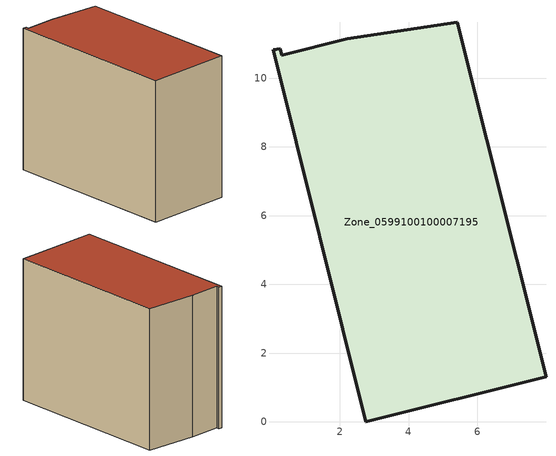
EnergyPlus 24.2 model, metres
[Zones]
Zone_0599100100007195
 floor ground (C_G): 2.21,11.14 5.42,11.62 8,1.31 2.76,0 0.05,10.82 0.26,10.85 0.31,10.67 z0
 wall outside (C_F): 2.76,0 8,1.31 5.42,11.62 2.21,11.14 0.31,10.67 0.26,10.85 0.05,10.82 2.76,0 z0:9
 roof outside (C_R): 5.42,11.62 2.21,11.14 0.31,10.67 0.26,10.85 0.05,10.82 2.76,0 8,1.31 z9
[BUILDING]
Pand.0599100100007195: North Axis=0; Terrain=City; Loads Convergence Tolerance Value=0.04; Temperature Convergence Tolerance Value=0.4; Solar Distribution=FullExterior; Maximum Number of Warmup Days=25; Minimum Number of Warmup Days=1
[Site:Location]
Rotterdam.The.Hague.AP_ZH_NLD Design_Conditions: Latitude=51.96; Longitude=4.45; Time Zone=1; Elevation=-4.5
[SITE:GROUNDTEMPERATURE:BUILDINGSURFACE]
18, 18, 18, 18, 18, 18, 18, 18, 18, 18, 18, 18
[MATERIAL] Thermal Absorptance=0.9; Solar Absorptance=0.7; Visible Absorptance=0.7
Name | Roughness | Thickness | Conductivity | Density | Specific Heat
G.TI.2006-2014 | MediumSmooth | 0.15 | 0.06 | 540 | 1210
F.TI.2006-2014 | Rough | 0.3 | 0.12 | 1920 | 840
R.TI.2006-2014 | MediumRough | 0.2 | 0.08 | 1500 | 1000
[CONSTRUCTION]
C_G: G.TI.2006-2014
C_F: F.TI.2006-2014
C_R: R.TI.2006-2014
[ZONE]
Zone_0599100100007195: Type=1; Multiplier=1; Ceiling Height=Autocalculate; Volume=Autocalculate; Floor Area=autocalculate; Part of Total Floor Area=Yes
[ZONEINFILTRATION:DESIGNFLOWRATE]
Infil_Zone_0599100100007195: Zone or ZoneList or Space or SpaceList=Zone_0599100100007195; Schedule=AlwaysOn; Design Flow Rate Calculation Method=Flow/Area; Flow Rate per Floor Area=0.0015; Constant Term Coefficient=1; Temperature Term Coefficient=0; Velocity Term Coefficient=0; Velocity Squared Term Coefficient=0
[HVACTEMPLATE:ZONE:IDEALLOADSAIRSYSTEM]
Zone_0599100100007195: Maximum Heating Supply Air Temperature=50; Minimum Cooling Supply Air Temperature=13; Maximum Heating Supply Air Humidity Ratio=0.0156; Minimum Cooling Supply Air Humidity Ratio=0.0077; Heating Limit=NoLimit; Cooling Limit=NoLimit; Dehumidification Control Type=ConstantSensibleHeatRatio; Cooling Sensible Heat Ratio=0.7; Dehumidification Setpoint=60; Humidification Control Type=None; Humidification Setpoint=30; Outdoor Air Method=None; Outdoor Air Flow Rate per Person=0.00944; Outdoor Air Flow Rate per Zone Floor Area=0; Outdoor Air Flow Rate per Zone=0; Demand Controlled Ventilation Type=None; Outdoor Air Economizer Type=NoEconomizer; Heat Recovery Type=None; Sensible Heat Recovery Effectiveness=0.7; Latent Heat Recovery Effectiveness=0.65
[ZONECONTROL:THERMOSTAT]
ThermostatControl_Zone_0599100100007195: Zone or ZoneList=Zone_0599100100007195; Control Type Schedule=DualSetpointControlType; Control 1=Thermostat_Zone_0599100100007195; Temperature Difference Between Cutout And Setpoint=0
[THERMOSTATSETPOINT:DUALSETPOINT]
Thermostat_Zone_0599100100007195: Heating Setpoint Temperature Schedule=HeatingSetpoint_Zone_0599100100007195; Cooling Setpoint Temperature Schedule=CoolingSetpoint_Zone_0599100100007195
[SCHEDULE:COMPACT]
HeatingSetpoint_Zone_0599100100007195: Through: 12/31, For: AllDays, Until: 24:00, 21
CoolingSetpoint_Zone_0599100100007195: Through: 12/31, For: AllDays, Until: 24:00, 24
DualSetpointControlType: Through: 12/31, For: AllDays, Until: 24:00, 4
AlwaysOn: Through: 12/31, For: AllDays, Until: 24:00, 1
